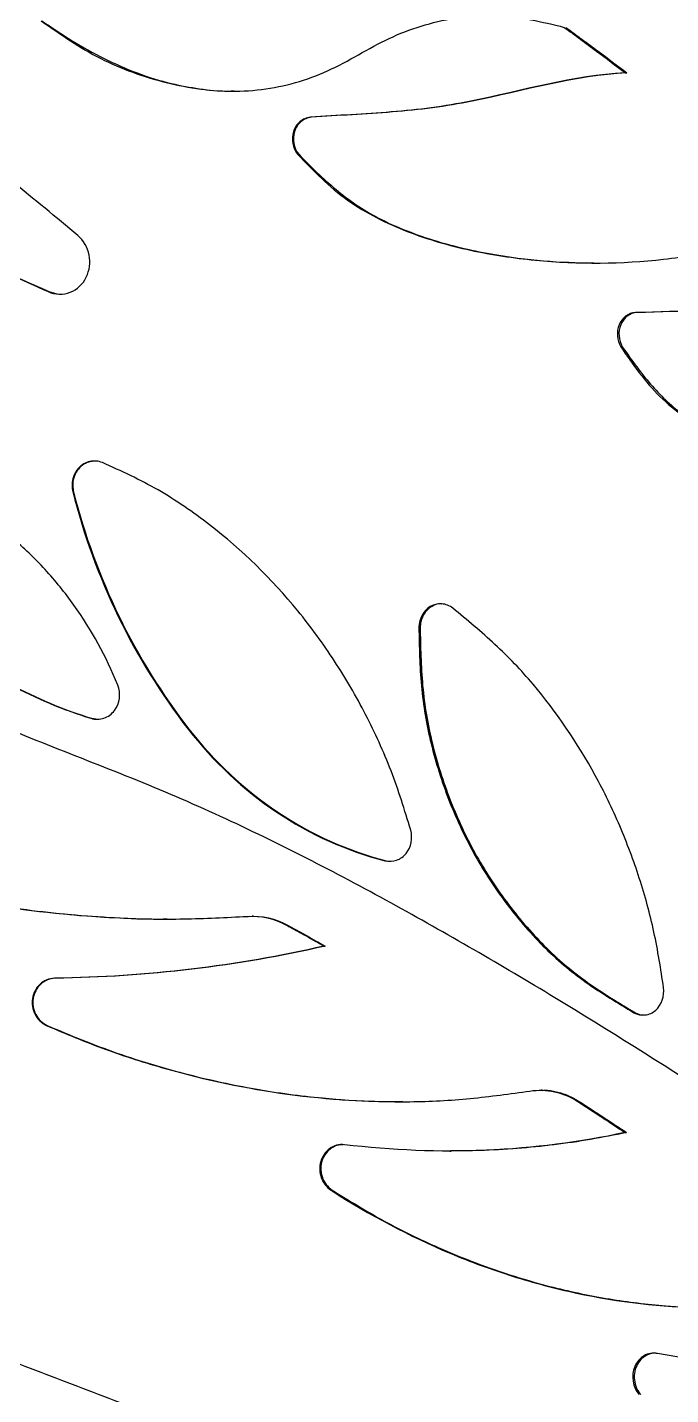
# Model space of a CAD drawing. Header units: millimetres. Extents: x -54 to 586, y 8 to 412.
# Drawn here: x 82.54 to 90.39, y 183.92 to 200.6 of the extents above; entities that cross this region are included whole.
import ezdxf

# ---------------------------------------------------------------- set-up
doc = ezdxf.new("R2010")
doc.units = ezdxf.units.MM
doc.layers.add('OUTLINE', color=7, linetype='Continuous', lineweight=25)

msp = doc.modelspace()

# ---------------------------------------------------------------- linework, layer by layer
at = {"layer": 'OUTLINE'}
for p, q in [((89.83312, 200.04561), (89.85255, 200.04561)), ((85.8354, 199.05394), (85.84855, 199.05394)), ((82.802, 197.37824), (82.91329, 197.34847)), ((89.77654, 196.70504), (89.79575, 196.70504)), ((87.31445, 193.28543), (87.32973, 193.28543)), ((83.32322, 192.17353), (83.40014, 192.16406)), ((86.91494, 190.43682), (86.97971, 190.43215)), ((85.22112, 189.75817), (85.23308, 189.75817)), ((85.29615, 189.76029), (85.28216, 189.76029)), ((86.15772, 189.39551), (86.17111, 189.39551)), ((89.93543, 188.58197), (89.95457, 188.58197)), ((82.77336, 188.42677), (82.78155, 188.42677)), ((88.82343, 187.63787), (88.80586, 187.63787)), ((89.82788, 187.12137), (89.84681, 187.12137)), ((87.69033, 186.89578), (87.70649, 186.89578))]:
    msp.add_line(p, q, dxfattribs=at)
for points, knots in [([(103.61369, 186.51293), (103.48871, 186.74643), (103.36252, 186.97974), (103.10312, 187.43836), (102.97029, 187.66437), (102.56369, 188.33512), (102.28142, 188.77193), (101.40102, 190.05502), (100.76952, 190.87454), (99.42341, 192.46639), (98.70935, 193.23748), (97.59818, 194.37724), (97.22071, 194.75457), (96.45519, 195.51006), (96.0672, 195.88826), (94.88686, 197.02324), (94.07574, 197.78037), (92.40295, 199.25177), (91.54085, 199.96881), (88.87883, 202.07058), (87.00594, 203.40942), (85.02228, 204.68356)], [0, 0, 0, 0, 0.03125, 0.03125, 0.0625, 0.0625, 0.125, 0.125, 0.25, 0.25, 0.375, 0.375, 0.4375, 0.4375, 0.5, 0.5, 0.625, 0.625, 0.75, 0.75, 1, 1, 1, 1]), ([(83.15499, 198.06191), (82.62176, 198.50876), (82.08444, 198.95105), (81.23196, 199.54685), (80.94011, 199.73429), (80.33373, 200.07597), (80.01673, 200.23075), (79.03121, 200.6161), (78.34938, 200.76029), (76.98189, 201.02991), (76.29571, 201.15299), (75.25749, 201.2961), (74.91054, 201.33672), (74.21554, 201.39766), (73.86692, 201.41623), (73.17063, 201.44736), (72.82314, 201.46081), (72.13552, 201.51783), (71.79561, 201.56261), (70.7885, 201.7518), (70.13276, 201.94467), (68.84041, 202.39717), (68.2052, 202.65725), (67.57934, 202.9167)], [0, 0, 0, 0, 0.125, 0.125, 0.1875, 0.1875, 0.25, 0.25, 0.375, 0.375, 0.5, 0.5, 0.5625, 0.5625, 0.625, 0.625, 0.6875, 0.6875, 0.75, 0.75, 0.875, 0.875, 1, 1, 1, 1]), ([(67.2146, 202.24048), (67.45485, 202.00021), (67.69803, 201.76279), (68.20948, 201.32121), (68.47402, 201.1116), (69.02072, 200.71417), (69.30291, 200.5264), (69.88511, 200.17235), (70.18609, 200.0056), (71.10949, 199.54051), (71.74394, 199.27965), (73.05147, 198.85641), (73.72508, 198.69571), (74.77235, 198.5502), (75.1258, 198.51832), (75.83204, 198.47729), (76.18608, 198.46822), (77.24949, 198.45766), (77.9603, 198.47516), (79.02015, 198.4327), (79.37234, 198.40676), (80.07294, 198.31273), (80.42114, 198.24235), (81.11321, 198.05325), (81.45836, 197.9353), (82.13352, 197.67368), (82.46406, 197.52644), (82.79362, 197.37824)], [0, 0, 0, 0, 0.0625, 0.0625, 0.125, 0.125, 0.1875, 0.1875, 0.25, 0.25, 0.375, 0.375, 0.5, 0.5, 0.5625, 0.5625, 0.625, 0.625, 0.75, 0.75, 0.8125, 0.8125, 0.875, 0.875, 0.9375, 0.9375, 1, 1, 1, 1]), ([(82.70634, 200.68098), (82.94318, 200.51518), (83.18, 200.35021), (83.68674, 200.0945), (83.95456, 199.99922), (84.5122, 199.85949), (84.79488, 199.82047), (85.21918, 199.82446), (85.36214, 199.83651), (85.64012, 199.88204), (85.77581, 199.91532), (86.04093, 200.00198), (86.17038, 200.05529), (86.42361, 200.18013), (86.54674, 200.25083), (86.79413, 200.38794), (86.91871, 200.4536), (87.1757, 200.56366), (87.30751, 200.60955), (87.57766, 200.68308), (87.71738, 200.71129), (87.99587, 200.74537), (88.13423, 200.75135), (88.5466, 200.73424), (88.81756, 200.66847), (89.08717, 200.60172)], [0, 0, 0, 0, 0.125, 0.125, 0.25, 0.25, 0.375, 0.375, 0.4375, 0.4375, 0.5, 0.5, 0.5625, 0.5625, 0.625, 0.625, 0.6875, 0.6875, 0.75, 0.75, 0.8125, 0.8125, 0.875, 0.875, 1, 1, 1, 1]), ([(82.71464, 200.68098), (82.83732, 200.59813), (83.08319, 200.43209), (83.47143, 200.21663), (83.87505, 200.03713), (84.2668, 199.9152), (84.63829, 199.84937), (84.89546, 199.81993), (85.03628, 199.82583), (85.06187, 199.8269)], [0, 0, 0, 0, 0.17319427, 0.34712902, 0.52043048, 0.69275509, 0.83084754, 0.96925342, 1, 1, 1, 1]), ([(89.08717, 200.60172), (89.15335, 200.55358), (89.21934, 200.50527), (89.28515, 200.45678), (89.35096, 200.40829), (89.41658, 200.35962), (89.48202, 200.31077), (89.59965, 200.22295), (89.71669, 200.13456), (89.83312, 200.0456)], [0, 0, 0, 0, 0.000254614568, 0.000254614568, 0.000254614568, 0.000509229108, 0.000509229108, 0.000509229108, 0.000966978206, 0.000966978206, 0.000966978206, 0.000966978206]), ([(89.10546, 200.60172), (89.17167, 200.55363), (89.23769, 200.50537), (89.30354, 200.45693), (89.36938, 200.40849), (89.43503, 200.35987), (89.5005, 200.31108), (89.61846, 200.22316), (89.73581, 200.13467), (89.85255, 200.0456)], [0, 0, 0, 0, 0.000254614565, 0.000254614565, 0.000254614565, 0.000509229101, 0.000509229101, 0.000509229101, 0.000967989339, 0.000967989339, 0.000967989339, 0.000967989339]), ([(89.83312, 200.0456), (89.19786, 200.01554), (88.58078, 199.82868), (87.78741, 199.66961), (87.62754, 199.64187), (87.30456, 199.59889), (87.14155, 199.58282), (86.65113, 199.54329), (86.3216, 199.52838), (85.99124, 199.50422)], [0, 0, 0, 0, 0.5, 0.5, 0.625, 0.625, 0.75, 0.75, 1, 1, 1, 1]), ([(89.85255, 200.0456), (89.21633, 200.01554), (88.59824, 199.82867), (87.8036, 199.6696), (87.64347, 199.64187), (87.31999, 199.59888), (87.15673, 199.58282), (86.66556, 199.54329), (86.33552, 199.52838), (86.00465, 199.50422)], [0, 0, 0, 0, 0.5, 0.5, 0.625, 0.625, 0.75, 0.75, 1, 1, 1, 1]), ([(85.99124, 199.50422), (85.94368, 199.50046), (85.89879, 199.4811), (85.82624, 199.41932), (85.79912, 199.37716), (85.75428, 199.2392), (85.77354, 199.13037), (85.8354, 199.05394)], [0, 0, 0, 0, 0.25, 0.25, 0.5, 0.5, 1, 1, 1, 1]), ([(86.00465, 199.50422), (85.95706, 199.50046), (85.91214, 199.48113), (85.83949, 199.41942), (85.81229, 199.37727), (85.76731, 199.23929), (85.7866, 199.13037), (85.84855, 199.05394)], [0, 0, 0, 0, 0.25, 0.25, 0.5, 0.5, 1, 1, 1, 1]), ([(85.8354, 199.05394), (86.02867, 198.85338), (86.22198, 198.65337), (86.66755, 198.33481), (86.91931, 198.21188), (87.42461, 198.01441), (87.68284, 197.94056), (88.20622, 197.82746), (88.47175, 197.78832), (89.26252, 197.70985), (89.78962, 197.71625), (90.55433, 197.80159), (90.80595, 197.84123), (91.3023, 197.94571), (91.54678, 198.01217), (91.78976, 198.07889)], [0, 0, 0, 0, 0.125, 0.125, 0.25, 0.25, 0.375, 0.375, 0.5, 0.5, 0.75, 0.75, 0.875, 0.875, 1, 1, 1, 1]), ([(85.84855, 199.05394), (85.92166, 198.97952), (86.0681, 198.83045), (86.30067, 198.62193), (86.54707, 198.43259), (86.8366, 198.26024), (87.1687, 198.11406), (87.53655, 197.98716), (87.91115, 197.89048), (88.37042, 197.8038), (88.9095, 197.7371), (89.31952, 197.72993), (89.52257, 197.72638)], [0, 0, 0, 0, 0.07519812, 0.15064314, 0.22577893, 0.30055485, 0.39642782, 0.49264709, 0.58904736, 0.68517033, 0.84409286, 1, 1, 1, 1]), ([(76.98822, 198.46321), (77.18331, 198.4636), (77.62617, 198.46448), (78.31661, 198.46174), (79.00246, 198.43628), (79.62913, 198.37535), (80.19478, 198.28344), (80.75316, 198.15674), (81.37745, 197.96913), (82.06199, 197.70943), (82.55505, 197.48876), (82.802, 197.37824)], [0, 0, 0, 0, 0.09757211, 0.22148835, 0.34532067, 0.44087782, 0.53663282, 0.6323682, 0.72789805, 0.86371748, 1, 1, 1, 1]), ([(82.79362, 197.37824), (82.87839, 197.3395), (82.97665, 197.3366), (83.14635, 197.40325), (83.21673, 197.47166), (83.29761, 197.63661), (83.30968, 197.73392), (83.27416, 197.91567), (83.22604, 198.0012), (83.15499, 198.06191)], [0, 0, 0, 0, 0.25, 0.25, 0.5, 0.5, 0.75, 0.75, 1, 1, 1, 1]), ([(89.95499, 197.1224), (89.8684, 197.11957), (89.7904, 197.05709), (89.72244, 196.88894), (89.73019, 196.78569), (89.77654, 196.70504)], [0, 0, 0, 0, 0.5, 0.5, 1, 1, 1, 1]), ([(89.9745, 197.1224), (89.88786, 197.11957), (89.80974, 197.05721), (89.74157, 196.88904), (89.74933, 196.7857), (89.79575, 196.70504)], [0, 0, 0, 0, 0.5, 0.5, 1, 1, 1, 1]), ([(89.77654, 196.70504), (89.9247, 196.49112), (90.07278, 196.27742), (90.3457, 196.01022), (90.44566, 195.92906), (90.65322, 195.78297), (90.76024, 195.71838), (91.08806, 195.54294), (91.31799, 195.45142), (91.78248, 195.31058), (92.01537, 195.26002), (92.7132, 195.14306), (93.18009, 195.11204), (93.8664, 195.12494), (94.09264, 195.13826), (94.53996, 195.185), (94.76091, 195.21979), (94.98017, 195.25477)], [0, 0, 0, 0, 0.125, 0.125, 0.1875, 0.1875, 0.25, 0.25, 0.375, 0.375, 0.5, 0.5, 0.75, 0.75, 0.875, 0.875, 1, 1, 1, 1]), ([(89.79575, 196.70504), (89.84735, 196.63156), (89.9507, 196.48438), (90.11644, 196.27324), (90.29584, 196.0764), (90.51864, 195.8837), (90.7887, 195.70876), (91.09915, 195.55066), (91.466, 195.40769), (91.88682, 195.28743), (92.3587, 195.19622), (92.82998, 195.14432), (93.21589, 195.11827), (93.44126, 195.1234), (93.51286, 195.12504)], [0, 0, 0, 0, 0.05959226, 0.11937976, 0.17888196, 0.23808691, 0.31888137, 0.39998949, 0.4809555, 0.59687986, 0.71317017, 0.82967462, 0.94589212, 1, 1, 1, 1]), ([(83.45397, 195.29279), (83.40494, 195.31243), (83.35131, 195.31702), (83.25003, 195.29459), (83.20288, 195.26726), (83.09499, 195.1548), (83.06789, 195.03972), (83.09316, 194.93612)], [0, 0, 0, 0, 0.25, 0.25, 0.5, 0.5, 1, 1, 1, 1]), ([(83.36987, 195.31081), (83.3421, 195.3091), (83.28481, 195.30558), (83.20641, 195.26299), (83.14216, 195.19655), (83.10056, 195.10831), (83.0875, 195.01714), (83.09775, 194.95974), (83.10196, 194.93612)], [0, 0, 0, 0, 0.15695602, 0.32379895, 0.49419332, 0.67478291, 0.8661523, 1, 1, 1, 1]), ([(83.64095, 192.57876), (83.50042, 192.92712), (83.32268, 193.25251), (82.99895, 193.70544), (82.88067, 193.85152), (82.62778, 194.12599), (82.49387, 194.25388), (82.21141, 194.49135), (82.06291, 194.601), (81.75026, 194.80083), (81.58494, 194.89139), (81.07917, 195.12526), (80.72576, 195.23354), (80.3552, 195.29189)], [0, 0, 0, 0, 0.25, 0.25, 0.375, 0.375, 0.5, 0.5, 0.625, 0.625, 0.75, 0.75, 1, 1, 1, 1]), ([(87.2149, 190.81098), (87.14041, 191.05458), (87.06562, 191.29803), (86.88408, 191.76846), (86.77915, 191.99637), (86.54925, 192.44194), (86.42347, 192.65917), (86.1481, 193.0815), (85.99748, 193.28785), (85.51736, 193.87558), (85.1599, 194.22718), (84.56127, 194.68845), (84.35132, 194.83279), (83.91432, 195.08444), (83.6845, 195.18889), (83.45397, 195.29279)], [0, 0, 0, 0, 0.125, 0.125, 0.25, 0.25, 0.375, 0.375, 0.5, 0.5, 0.75, 0.75, 0.875, 0.875, 1, 1, 1, 1]), ([(80.07578, 194.84305), (80.25175, 194.52576), (80.45356, 194.22945), (80.90785, 193.67804), (81.16207, 193.42146), (81.71817, 192.95979), (82.01363, 192.7595), (82.63864, 192.4193), (82.97087, 192.27868), (83.31413, 192.17353)], [0, 0, 0, 0, 0.25, 0.25, 0.5, 0.5, 0.75, 0.75, 1, 1, 1, 1]), ([(80.0799, 194.84305), (80.25624, 194.52559), (80.45846, 194.22918), (80.91361, 193.67765), (81.16831, 193.42103), (81.72527, 192.95946), (82.02115, 192.75924), (82.64699, 192.41917), (82.97962, 192.27862), (83.32322, 192.17353)], [0, 0, 0, 0, 0.25, 0.25, 0.5, 0.5, 0.75, 0.75, 1, 1, 1, 1]), ([(83.09316, 194.93612), (83.22628, 194.41142), (83.41208, 193.90124), (83.88446, 192.92753), (84.16769, 192.46968), (84.49854, 192.04329)], [0, 0, 0, 0, 0.5, 0.5, 1, 1, 1, 1]), ([(83.10196, 194.93612), (83.2353, 194.41131), (83.42143, 193.90106), (83.89455, 192.92734), (84.17819, 192.46956), (84.50945, 192.04329)], [0, 0, 0, 0, 0.5, 0.5, 1, 1, 1, 1]), ([(104.90799, 174.98841), (104.15679, 176.02729), (103.35599, 177.05848), (102.05722, 178.55462), (101.60796, 179.04498), (100.67145, 180.0028), (100.18312, 180.46886), (99.17361, 181.3742), (98.65218, 181.81542), (97.58337, 182.69235), (97.03632, 183.12861), (95.91815, 183.99985), (95.34592, 184.43477), (94.18055, 185.29674), (93.58739, 185.72406), (91.7743, 186.99152), (90.51982, 187.82004), (88.56542, 189.01512), (87.90313, 189.40455), (86.55216, 190.15747), (85.86322, 190.52054), (84.80545, 191.02072), (84.44839, 191.17976), (83.72458, 191.48107), (83.35768, 191.62323), (82.62398, 191.91261), (82.25667, 192.06007), (81.71658, 192.30339), (81.53905, 192.38962), (81.19435, 192.58261), (81.02716, 192.68934), (80.70396, 192.92483), (80.55016, 193.05406), (80.25066, 193.31994), (80.10542, 193.45849), (79.80697, 193.72472), (79.65277, 193.85058), (79.31177, 194.05463), (79.12244, 194.13541), (78.73398, 194.24112), (78.53326, 194.2682), (78.12715, 194.26843), (77.92785, 194.23869), (77.5321, 194.15606), (77.3351, 194.10807), (76.9361, 194.04558), (76.73487, 194.02557), (76.53367, 194.00543)], [0, 0, 0, 0, 0.125, 0.125, 0.1875, 0.1875, 0.25, 0.25, 0.3125, 0.3125, 0.375, 0.375, 0.4375, 0.4375, 0.5, 0.5, 0.625, 0.625, 0.6875, 0.6875, 0.75, 0.75, 0.78125, 0.78125, 0.8125, 0.8125, 0.84375, 0.84375, 0.859375, 0.859375, 0.875, 0.875, 0.890625, 0.890625, 0.90625, 0.90625, 0.921875, 0.921875, 0.9375, 0.9375, 0.953125, 0.953125, 0.96875, 0.96875, 0.984375, 0.984375, 1, 1, 1, 1]), ([(87.7294, 193.51747), (87.68914, 193.54763), (87.64188, 193.56601), (87.54536, 193.57315), (87.49587, 193.56138), (87.37004, 193.48754), (87.31787, 193.38809), (87.31445, 193.28543)], [0, 0, 0, 0, 0.25, 0.25, 0.5, 0.5, 1, 1, 1, 1]), ([(87.59136, 193.56797), (87.58649, 193.56869), (87.55325, 193.57359), (87.49202, 193.55226), (87.41876, 193.50521), (87.36312, 193.43084), (87.33515, 193.35359), (87.33114, 193.30314), (87.32973, 193.28543)], [0, 0, 0, 0, 0.03509273, 0.23955199, 0.44258812, 0.65424174, 0.87865685, 1, 1, 1, 1]), ([(90.29919, 188.88875), (90.26478, 189.11615), (90.22986, 189.34338), (90.1329, 189.78886), (90.07283, 190.00776), (89.93317, 190.43912), (89.85402, 190.65172), (89.67528, 191.0702), (89.57498, 191.2774), (89.2463, 191.87704), (88.99445, 192.2487), (88.56235, 192.76044), (88.40747, 192.92184), (88.0771, 193.22745), (87.90318, 193.37268), (87.7294, 193.51747)], [0, 0, 0, 0, 0.125, 0.125, 0.25, 0.25, 0.375, 0.375, 0.5, 0.5, 0.75, 0.75, 0.875, 0.875, 1, 1, 1, 1]), ([(87.31445, 193.28543), (87.31899, 193.04594), (87.32357, 192.80646), (87.36651, 192.33193), (87.40687, 192.09717), (87.52083, 191.632), (87.5944, 191.40009), (87.76713, 190.9547), (87.86685, 190.7398), (88.09483, 190.32674), (88.22293, 190.12848), (88.50652, 189.74818), (88.66167, 189.56587), (88.99073, 189.23494), (89.16698, 189.08592), (89.542, 188.82007), (89.73918, 188.7009), (89.93543, 188.58196)], [0, 0, 0, 0, 0.125, 0.125, 0.25, 0.25, 0.375, 0.375, 0.5, 0.5, 0.625, 0.625, 0.75, 0.75, 0.875, 0.875, 1, 1, 1, 1]), ([(87.32973, 193.28543), (87.33427, 193.04584), (87.33886, 192.80626), (87.38189, 192.33156), (87.42234, 192.09671), (87.53655, 191.63139), (87.61028, 191.39942), (87.78336, 190.95396), (87.88327, 190.73904), (88.11168, 190.32598), (88.24001, 190.12774), (88.52408, 189.74749), (88.67944, 189.56529), (89.00889, 189.23455), (89.18535, 189.08562), (89.56076, 188.81994), (89.75815, 188.70083), (89.95457, 188.58196)], [0, 0, 0, 0, 0.125, 0.125, 0.25, 0.25, 0.375, 0.375, 0.5, 0.5, 0.625, 0.625, 0.75, 0.75, 0.875, 0.875, 1, 1, 1, 1]), ([(83.31413, 192.17353), (83.36634, 192.15782), (83.42192, 192.15874), (83.5236, 192.1929), (83.56882, 192.2262), (83.66682, 192.35406), (83.68122, 192.47617), (83.64095, 192.57876)], [0, 0, 0, 0, 0.25, 0.25, 0.5, 0.5, 1, 1, 1, 1]), ([(84.49854, 192.04329), (84.80523, 191.64842), (85.17045, 191.30498), (85.99099, 190.7552), (86.43171, 190.55646), (86.90038, 190.43682)], [0, 0, 0, 0, 0.5, 0.5, 1, 1, 1, 1]), ([(84.50945, 192.04329), (84.81674, 191.64823), (85.18264, 191.30476), (86.00445, 190.75505), (86.44574, 190.55641), (86.91494, 190.43682)], [0, 0, 0, 0, 0.5, 0.5, 1, 1, 1, 1]), ([(86.90038, 190.43682), (86.94805, 190.42482), (86.99778, 190.42722), (87.08848, 190.45902), (87.12946, 190.48873), (87.22139, 190.6031), (87.24113, 190.71257), (87.2149, 190.81098)], [0, 0, 0, 0, 0.25, 0.25, 0.5, 0.5, 1, 1, 1, 1]), ([(79.04268, 190.75427), (79.29089, 190.65813), (79.53903, 190.56225), (80.04113, 190.38983), (80.29472, 190.31209), (81.06144, 190.09924), (81.57972, 189.98468), (82.6194, 189.81728), (83.14412, 189.76349), (83.9261, 189.72633), (84.18607, 189.72203), (84.70462, 189.73203), (84.9632, 189.7451), (85.22112, 189.75817)], [0, 0, 0, 0, 0.125, 0.125, 0.25, 0.25, 0.5, 0.5, 0.75, 0.75, 0.875, 0.875, 1, 1, 1, 1]), ([(79.04519, 190.75427), (79.20076, 190.69431), (79.51187, 190.5744), (79.98439, 190.40854), (80.46414, 190.26364), (80.95989, 190.13192), (81.47046, 190.01519), (81.99663, 189.91559), (82.52622, 189.83673), (83.0623, 189.77735), (83.60224, 189.73993), (83.99804, 189.72241), (84.21126, 189.72635), (84.24419, 189.72696)], [0, 0, 0, 0, 0.0930954, 0.18616992, 0.27973406, 0.37330186, 0.47336255, 0.57342167, 0.67420752, 0.77499471, 0.87808682, 0.98117216, 1, 1, 1, 1]), ([(85.69906, 189.65149), (85.7391, 189.62945), (85.7791, 189.60736), (85.81905, 189.58521), (85.859, 189.56306), (85.8989, 189.54086), (85.93876, 189.5186), (86.0119, 189.47776), (86.08489, 189.43673), (86.15772, 189.39551)], [0, 0, 0, 0, 0.000139728738, 0.000139728738, 0.000139728738, 0.000279457472, 0.000279457472, 0.000279457472, 0.000535849861, 0.000535849861, 0.000535849861, 0.000535849861]), ([(85.71175, 189.65149), (85.75181, 189.62948), (85.79182, 189.60741), (85.83178, 189.58529), (85.87175, 189.56317), (85.91166, 189.54099), (85.95154, 189.51876), (86.02488, 189.47786), (86.09807, 189.43678), (86.17111, 189.39551)], [0, 0, 0, 0, 0.000139728737, 0.000139728737, 0.000139728737, 0.000279457471, 0.000279457471, 0.000279457471, 0.000536482356, 0.000536482356, 0.000536482356, 0.000536482356]), ([(82.87148, 189.00364), (82.80486, 189.00271), (82.74126, 188.97427), (82.64477, 188.88419), (82.61175, 188.82268), (82.59096, 188.69115), (82.60161, 188.62196), (82.6626, 188.50271), (82.7124, 188.4545), (82.77336, 188.42678)], [0, 0, 0, 0, 0.25, 0.25, 0.5, 0.5, 0.75, 0.75, 1, 1, 1, 1]), ([(82.87983, 189.00364), (82.81318, 189.00271), (82.74952, 188.97434), (82.65286, 188.8843), (82.61974, 188.82281), (82.59886, 188.69119), (82.60953, 188.62196), (82.67065, 188.50266), (82.72054, 188.45448), (82.78155, 188.42678)], [0, 0, 0, 0, 0.25, 0.25, 0.5, 0.5, 0.75, 0.75, 1, 1, 1, 1]), ([(89.93543, 188.58196), (89.97932, 188.55936), (90.02796, 188.55014), (90.12191, 188.5613), (90.16731, 188.58215), (90.27616, 188.67794), (90.31156, 188.7855), (90.29919, 188.88875)], [0, 0, 0, 0, 0.25, 0.25, 0.5, 0.5, 1, 1, 1, 1]), ([(89.95457, 188.58197), (89.98208, 188.56935), (90.01877, 188.55254), (90.05705, 188.55665), (90.06661, 188.55768)], [0, 0, 0, 0, 0.75010544, 1, 1, 1, 1]), ([(82.77336, 188.42678), (83.01091, 188.32548), (83.24849, 188.22562), (83.73074, 188.05046), (83.97456, 187.97254), (84.71247, 187.76318), (85.21118, 187.65795), (86.21084, 187.52294), (86.71224, 187.49251), (87.45202, 187.50021), (87.69718, 187.51286), (88.18451, 187.56051), (88.42677, 187.5939), (88.66809, 187.62734)], [0, 0, 0, 0, 0.125, 0.125, 0.25, 0.25, 0.5, 0.5, 0.75, 0.75, 0.875, 0.875, 1, 1, 1, 1]), ([(82.78155, 188.42677), (82.92218, 188.36735), (83.2034, 188.24852), (83.63178, 188.08681), (84.06748, 187.94703), (84.49507, 187.82844), (84.91248, 187.72997), (85.31973, 187.65034), (85.72922, 187.58675), (86.21623, 187.53224), (86.6786, 187.49805), (87.00133, 187.50096), (87.1125, 187.50196)], [0, 0, 0, 0, 0.10106095, 0.202092627, 0.303845401, 0.405600957, 0.498405599, 0.591208856, 0.684658257, 0.778108036, 0.923567497, 1, 1, 1, 1]), ([(88.82355, 187.63565), (88.83216, 187.63629), (88.8879, 187.64039), (88.99234, 187.62068), (89.13589, 187.57865), (89.22511, 187.52674), (89.27121, 187.49992)], [0, 0, 0, 0, 0.0551227, 0.35712715, 0.66784409, 1, 1, 1, 1]), ([(89.25315, 187.49992), (89.30314, 187.46729), (89.35307, 187.43463), (89.40294, 187.40193), (89.4528, 187.36922), (89.50261, 187.33648), (89.55235, 187.30371), (89.64441, 187.24305), (89.73626, 187.18227), (89.82788, 187.12136)], [0, 0, 0, 0, 0.000186200499, 0.000186200499, 0.000186200499, 0.000372400995, 0.000372400995, 0.000372400995, 0.000716993292, 0.000716993292, 0.000716993292, 0.000716993292]), ([(89.27121, 187.49992), (89.32122, 187.46733), (89.37117, 187.4347), (89.42106, 187.40203), (89.47094, 187.36937), (89.52077, 187.33666), (89.57053, 187.30392), (89.66284, 187.2432), (89.75493, 187.18234), (89.8468, 187.12136)], [0, 0, 0, 0, 0.000186200498, 0.000186200498, 0.000186200498, 0.000372400994, 0.000372400994, 0.000372400994, 0.000717780332, 0.000717780332, 0.000717780332, 0.000717780332]), ([(89.82788, 187.12136), (89.27868, 187.00241), (88.71422, 186.93022), (87.56694, 186.88071), (86.98789, 186.90331), (86.40556, 186.9732)], [0, 0, 0, 0, 0.5, 0.5, 1, 1, 1, 1]), ([(89.84681, 187.12137), (89.70092, 187.09184), (89.40887, 187.03271), (88.9632, 186.96885), (88.51255, 186.92382), (88.09325, 186.89927), (87.82315, 186.89748), (87.70598, 186.8967)], [0, 0, 0, 0, 0.20956825, 0.41955222, 0.62911957, 0.8391067, 1, 1, 1, 1]), ([(86.40556, 186.9732), (86.34133, 186.98071), (86.27679, 186.96155), (86.17305, 186.88581), (86.13416, 186.8296), (86.09933, 186.70276), (86.10187, 186.6334), (86.1467, 186.50833), (86.18858, 186.45423), (86.2434, 186.41797)], [0, 0, 0, 0, 0.25, 0.25, 0.5, 0.5, 0.75, 0.75, 1, 1, 1, 1]), ([(86.39137, 186.97143), (86.37144, 186.97137), (86.32226, 186.9712), (86.24824, 186.93563), (86.17812, 186.8733), (86.13038, 186.78643), (86.11354, 186.68538), (86.12793, 186.58176), (86.17552, 186.48447), (86.22988, 186.44002), (86.25684, 186.41797)], [0, 0, 0, 0, 0.080739904, 0.199292204, 0.324994697, 0.457065352, 0.587065533, 0.722959577, 0.862568231, 1, 1, 1, 1]), ([(86.2434, 186.41797), (86.71331, 186.1152), (87.19804, 185.85829), (87.947, 185.54371), (88.20031, 185.45066), (88.71418, 185.28866), (88.9762, 185.21946), (89.75835, 185.05167), (90.27644, 184.99337), (91.04797, 184.97868), (91.30425, 184.98685), (91.81522, 185.03686), (92.06862, 185.07712), (92.31964, 185.11725)], [0, 0, 0, 0, 0.25, 0.25, 0.375, 0.375, 0.5, 0.5, 0.75, 0.75, 0.875, 0.875, 1, 1, 1, 1]), ([(86.25684, 186.41797), (86.4669, 186.28911), (86.88701, 186.03141), (87.4774, 185.74402), (88.00933, 185.52549), (88.47793, 185.36364), (89.02081, 185.20988), (89.63832, 185.08052), (90.25494, 185.00809), (90.69252, 184.98087), (90.89912, 184.98493), (90.95009, 184.98593)], [0, 0, 0, 0, 0.14409989, 0.28818555, 0.38708015, 0.48605984, 0.58495323, 0.7274403, 0.86992904, 0.96791098, 1, 1, 1, 1]), ([(93.75468, 176.22307), (93.67197, 176.38455), (93.58911, 176.546), (93.41745, 176.86371), (93.32794, 177.01932), (93.04965, 177.47768), (92.85269, 177.77343), (92.22834, 178.6326), (91.76738, 179.16787), (91.01135, 179.91981), (90.74966, 180.16114), (90.21206, 180.6176), (89.93522, 180.83361), (89.36456, 181.24025), (89.07061, 181.43066), (88.46398, 181.78383), (88.15097, 181.94605), (87.51122, 182.25228), (87.18409, 182.39625), (86.52581, 182.67506), (86.19399, 182.80995), (85.52779, 183.07835), (85.19349, 183.21211), (84.52431, 183.48347), (84.1891, 183.6202), (83.51459, 183.88823), (83.17421, 184.01666), (82.49193, 184.27501), (82.14979, 184.40646), (81.48188, 184.70858), (81.15741, 184.87445), (80.70397, 185.17388), (80.55982, 185.28431), (80.28512, 185.52577), (80.15337, 185.65499), (80.02161, 185.78429)], [0, 0, 0, 0, 0.03125, 0.03125, 0.0625, 0.0625, 0.125, 0.125, 0.25, 0.25, 0.3125, 0.3125, 0.375, 0.375, 0.4375, 0.4375, 0.5, 0.5, 0.5625, 0.5625, 0.625, 0.625, 0.6875, 0.6875, 0.75, 0.75, 0.8125, 0.8125, 0.875, 0.875, 0.9375, 0.9375, 0.96875, 0.96875, 1, 1, 1, 1]), ([(79.31407, 185.21346), (79.41051, 185.05676), (79.50705, 184.90015), (79.70727, 184.59294), (79.81181, 184.44307), (80.13652, 184.00278), (80.36567, 183.71995), (80.84517, 183.17216), (81.09569, 182.90736), (81.61297, 182.39152), (81.88016, 182.13953), (82.42459, 181.65136), (82.70207, 181.41595), (83.27465, 180.97337), (83.57013, 180.76681), (84.18176, 180.38696), (84.49752, 180.2131), (85.14593, 179.89329), (85.47865, 179.7476), (86.48477, 179.35318), (87.17082, 179.14505), (88.50506, 178.66798), (89.15231, 178.39607), (90.40466, 177.77482), (91.01003, 177.42618), (91.88409, 176.83525), (92.17053, 176.62735), (92.72486, 176.19086), (92.99062, 175.95734), (93.25399, 175.7224)], [0, 0, 0, 0, 0.03125, 0.03125, 0.0625, 0.0625, 0.125, 0.125, 0.1875, 0.1875, 0.25, 0.25, 0.3125, 0.3125, 0.375, 0.375, 0.4375, 0.4375, 0.5, 0.5, 0.625, 0.625, 0.75, 0.75, 0.875, 0.875, 0.9375, 0.9375, 1, 1, 1, 1]), ([(79.31696, 185.21346), (79.41361, 185.05667), (79.51034, 184.89995), (79.711, 184.59258), (79.81576, 184.44263), (80.14114, 184.00214), (80.37076, 183.7192), (80.85121, 183.17124), (81.10221, 182.90637), (81.62046, 182.39042), (81.88814, 182.13838), (82.43351, 181.65018), (82.71147, 181.41477), (83.28501, 180.97226), (83.58097, 180.76575), (84.19355, 180.38604), (84.50978, 180.21225), (85.1591, 179.89259), (85.49224, 179.74698), (86.49961, 179.35278), (87.18642, 179.14473), (88.52219, 178.66777), (89.17022, 178.39592), (90.42415, 177.77478), (91.03032, 177.42619), (91.9056, 176.83531), (92.19246, 176.62742), (92.74762, 176.19092), (93.0138, 175.95737), (93.27759, 175.7224)], [0, 0, 0, 0, 0.03125, 0.03125, 0.0625, 0.0625, 0.125, 0.125, 0.1875, 0.1875, 0.25, 0.25, 0.3125, 0.3125, 0.375, 0.375, 0.4375, 0.4375, 0.5, 0.5, 0.625, 0.625, 0.75, 0.75, 0.875, 0.875, 0.9375, 0.9375, 1, 1, 1, 1]), ([(90.22445, 184.42728), (90.16785, 184.43739), (90.11015, 184.42708), (90.01089, 184.3692), (89.97159, 184.32276), (89.90103, 184.15716), (89.92265, 184.01625), (90.0014, 183.92423)], [0, 0, 0, 0, 0.25, 0.25, 0.5, 0.5, 1, 1, 1, 1]), ([(90.22493, 184.42719), (90.2019, 184.42866), (90.14947, 184.432), (90.0721, 184.3992), (90.00365, 184.33909), (89.95671, 184.25525), (89.93662, 184.15626), (89.94802, 184.05195), (89.98177, 183.97328), (90.01182, 183.93519), (90.02046, 183.92424)], [0, 0, 0, 0, 0.10418029, 0.2371739, 0.37020467, 0.50582262, 0.6470983, 0.79224173, 0.94025116, 1, 1, 1, 1]), ([(93.95114, 184.21858), (93.35152, 184.16753), (92.73966, 184.15902), (91.49186, 184.22878), (90.85971, 184.30704), (90.22445, 184.42728)], [0, 0, 0, 0, 0.5, 0.5, 1, 1, 1, 1])]:
    msp.add_open_spline(points, degree=3, knots=knots, dxfattribs=at)
for points in [[(93.22365, 197.21606), (92.16551, 197.18483), (91.07395, 197.15362), (89.95499, 197.1224)], [(93.24825, 197.21606), (92.18846, 197.18483), (91.09521, 197.15362), (89.9745, 197.1224)], [(85.22112, 189.75817), (85.38609, 189.76955), (85.55237, 189.73162), (85.69906, 189.65149)], [(85.23308, 189.75817), (85.39829, 189.76955), (85.56481, 189.73164), (85.71175, 189.65149)], [(86.15772, 189.39551), (85.09411, 189.1508), (83.99039, 189.01937), (82.87148, 189.00364)], [(86.17111, 189.39551), (85.10581, 189.15079), (84.00042, 189.01937), (82.87983, 189.00364)], [(88.66809, 187.62734), (88.86919, 187.66014), (89.07782, 187.6136), (89.25315, 187.49992)]]:
    msp.add_open_spline(points, degree=3, dxfattribs=at)

doc.saveas('drawing.dxf')
